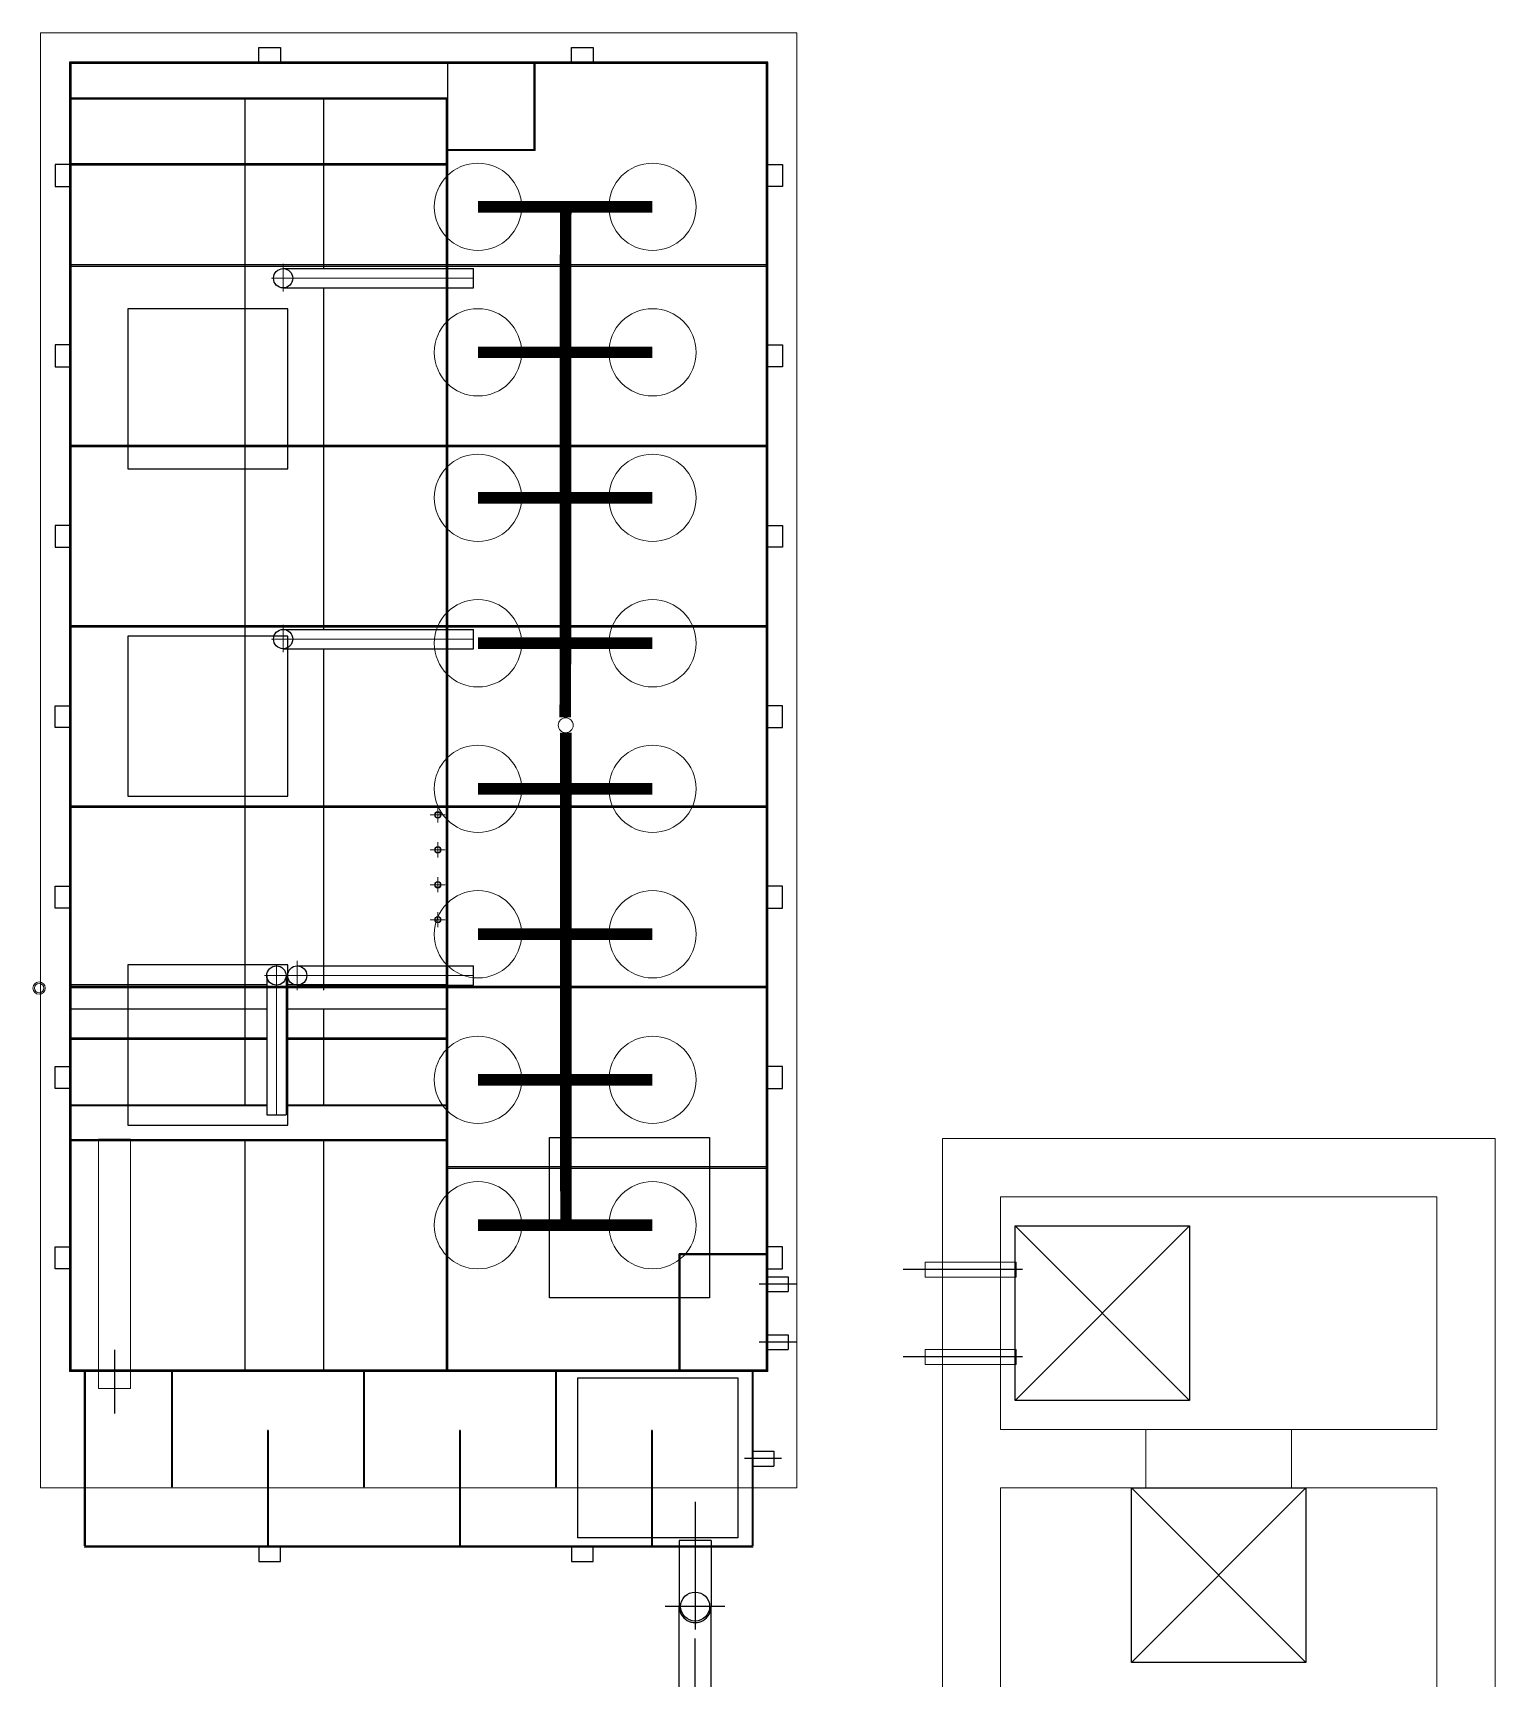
# Model space of a CAD drawing. Header units: millimetres. Extents: x 553474 to 556484, y 6145926 to 6146600.
# Drawn here: x 554116.72 to 554121.74, y 6146175.54 to 6146181.19 of the extents above; entities that cross this region are included whole.
import ezdxf

# ---------------------------------------------------------------- set-up
doc = ezdxf.new("R2010")
doc.units = ezdxf.units.MM
for name, pattern in [('ACAD_ISO10W100', [18, 12, -3, 0, -3]), ('DASHED', [5.5, 4, -1.5]), ('DASHED2', [9.525, 6.35, -3.175])]:
    doc.linetypes.add(name, pattern=pattern)
for name, color, linetype, lineweight in [('chapas', 5, 'Continuous', 0), ('Civil', 6, 'Continuous', 5), ('ELECTRICO', 1, 'Continuous', 0)]:
    doc.layers.add(name, color=color, linetype=linetype, lineweight=lineweight)
for name, color, linetype in [('COTA', 1, 'Continuous'), ('FAISAN', 7, 'Continuous'), ('PROJET', 253, 'Continuous'), ('PVC', 4, 'Continuous')]:
    doc.layers.add(name, color=color, linetype=linetype)

msp = doc.modelspace()

# ---------------------------------------------------------------- linework, layer by layer
at = {"layer": 'chapas', "color": 3}
for p, q in [((554116.9418, 6146177.3886), (554116.9418, 6146177.3911)), ((554116.9418, 6146177.3911), (554117.0519, 6146177.3911)), ((554116.9418, 6146176.598), (554116.9418, 6146177.3854)), ((554117.0518, 6146176.598), (554117.0518, 6146177.3854)), ((554117.0519, 6146177.3911), (554117.0519, 6146177.3886)), ((554116.9418, 6146176.5933), (554116.9418, 6146176.5347)), ((554117.0518, 6146176.5933), (554117.0518, 6146176.5347)), ((554116.9418, 6146176.5347), (554117.0518, 6146176.5347))]:
    msp.add_line(p, q, dxfattribs=at)
at = {"layer": 'chapas', "flags": 128}
for points in [[(554120.0966, 6146176.9168), (554120.0966, 6146176.969), (554119.7834, 6146176.969), (554119.7834, 6146176.9168)], [(554120.0966, 6146176.6168), (554120.0966, 6146176.669), (554119.7834, 6146176.669), (554119.7834, 6146176.6168)]]:
    msp.add_lwpolyline(points, close=True, dxfattribs=at)
at = {"layer": 'Civil', "lineweight": 5}
for p, q in [((554116.7423, 6146181.1933), (554119.3423, 6146181.1933)), ((554116.7423, 6146181.1933), (554116.7423, 6146176.1933)), ((554119.3423, 6146181.1933), (554119.3423, 6146176.1933)), ((554119.8423, 6146177.3933), (554121.7423, 6146177.3933)), ((554119.8423, 6146171.4933), (554119.8423, 6146177.3933)), ((554121.7423, 6146171.4933), (554121.7423, 6146177.3933)), ((554116.7423, 6146176.1933), (554119.3423, 6146176.1933))]:
    msp.add_line(p, q, dxfattribs=at)
at = {"layer": 'Civil', "color": 252, "linetype": 'DASHED2', "lineweight": 5}
for p, q in [((554120.0423, 6146177.1933), (554121.5423, 6146177.1933)), ((554120.0423, 6146176.3933), (554120.0423, 6146177.1933)), ((554121.5423, 6146176.3933), (554121.5423, 6146177.1933)), ((554120.0423, 6146176.3933), (554121.5423, 6146176.3933)), ((554120.5423, 6146176.3933), (554120.5423, 6146176.1933)), ((554121.0423, 6146176.3933), (554121.0423, 6146176.1933)), ((554120.0423, 6146171.6933), (554120.0423, 6146176.1933)), ((554120.0423, 6146176.1933), (554121.5423, 6146176.1933)), ((554121.5423, 6146171.6933), (554121.5423, 6146176.1933))]:
    msp.add_line(p, q, dxfattribs=at)
at = {"layer": 'COTA', "color": 5}
for p, q in [((554117.4923, 6146181.0933), (554117.4923, 6146181.1433)), ((554117.4923, 6146181.1433), (554117.5673, 6146181.1433)), ((554117.5673, 6146181.1433), (554117.5673, 6146181.0933)), ((554118.5673, 6146181.0933), (554118.5673, 6146181.1433)), ((554118.5673, 6146181.1433), (554118.6423, 6146181.1433)), ((554118.6423, 6146181.1433), (554118.6423, 6146181.0933)), ((554119.2423, 6146181.0933), (554116.8424, 6146181.0933)), ((554116.8424, 6146181.0933), (554116.8424, 6146176.5933)), ((554119.2423, 6146181.0886), (554116.8424, 6146181.0886)), ((554116.8471, 6146181.0933), (554116.8471, 6146176.5933)), ((554118.1423, 6146176.5933), (554118.1423, 6146181.0886)), ((554118.4391, 6146180.792), (554118.4391, 6146181.0886)), ((554118.4423, 6146180.7886), (554118.4423, 6146181.0886)), ((554119.2376, 6146176.5933), (554119.2376, 6146181.0933)), ((554119.2423, 6146176.5933), (554119.2423, 6146181.0933)), ((554118.1423, 6146180.9686), (554116.8471, 6146180.9686)), ((554118.1423, 6146180.9655), (554116.8471, 6146180.9655)), ((554117.4442, 6146180.9655), (554117.4442, 6146180.7433)), ((554117.7148, 6146180.9655), (554117.7148, 6146180.7433)), ((554118.1376, 6146176.5933), (554118.1376, 6146180.9686)), ((554118.4391, 6146180.792), (554118.1423, 6146180.792)), ((554118.4423, 6146180.7886), (554118.1423, 6146180.7886)), ((554116.8424, 6146180.7408), (554116.7924, 6146180.7408)), ((554116.7924, 6146180.7408), (554116.7924, 6146180.6658)), ((554118.1376, 6146180.7433), (554116.8471, 6146180.7433)), ((554118.1376, 6146180.7386), (554116.8471, 6146180.7386)), ((554117.4442, 6146180.7386), (554117.4442, 6146177.7386)), ((554117.7148, 6146180.7386), (554117.7148, 6146180.3833)), ((554119.2423, 6146180.7408), (554119.2923, 6146180.7408)), ((554119.2923, 6146180.7408), (554119.2923, 6146180.6658)), ((554116.7924, 6146180.6658), (554116.8424, 6146180.6658)), ((554119.2923, 6146180.6658), (554119.2423, 6146180.6658)), ((554117.7148, 6146180.317), (554117.7148, 6146179.1433)), ((554116.8424, 6146180.1208), (554116.7924, 6146180.1208)), ((554116.7924, 6146180.1208), (554116.7924, 6146180.0458)), ((554119.2423, 6146180.1208), (554119.2923, 6146180.1208)), ((554119.2923, 6146180.1208), (554119.2923, 6146180.0458)), ((554116.7924, 6146180.0458), (554116.8424, 6146180.0458)), ((554119.2923, 6146180.0458), (554119.2423, 6146180.0458)), ((554116.8424, 6146179.5008), (554116.7924, 6146179.5008)), ((554116.7924, 6146179.5008), (554116.7924, 6146179.4258)), ((554119.2423, 6146179.5008), (554119.2923, 6146179.5008)), ((554119.2923, 6146179.5008), (554119.2923, 6146179.4258)), ((554116.7924, 6146179.4258), (554116.8424, 6146179.4258)), ((554119.2923, 6146179.4258), (554119.2423, 6146179.4258)), ((554117.7148, 6146179.077), (554117.7148, 6146177.9033)), ((554116.7924, 6146178.8058), (554116.7924, 6146178.8808)), ((554116.7924, 6146178.8808), (554116.8424, 6146178.8808)), ((554119.2923, 6146178.8808), (554119.2423, 6146178.8808)), ((554119.2923, 6146178.8058), (554119.2923, 6146178.8808)), ((554116.8424, 6146178.8058), (554116.7924, 6146178.8058)), ((554119.2423, 6146178.8058), (554119.2923, 6146178.8058)), ((554116.7924, 6146178.1858), (554116.7924, 6146178.2608)), ((554116.7924, 6146178.2608), (554116.8424, 6146178.2608)), ((554119.2923, 6146178.2608), (554119.2423, 6146178.2608)), ((554119.2923, 6146178.1858), (554119.2923, 6146178.2608)), ((554116.8424, 6146178.1858), (554116.7924, 6146178.1858)), ((554119.2423, 6146178.1858), (554119.2923, 6146178.1858)), ((554117.5202, 6146177.9218), (554116.8471, 6146177.9218)), ((554118.1376, 6146177.9218), (554117.5864, 6146177.9218)), ((554117.5202, 6146177.8386), (554116.8471, 6146177.8386)), ((554118.1376, 6146177.8386), (554117.5864, 6146177.8386)), ((554117.7148, 6146177.837), (554117.7148, 6146177.7386)), ((554117.5202, 6146177.7386), (554116.8471, 6146177.7386)), ((554117.5202, 6146177.7339), (554116.8471, 6146177.7339)), ((554117.4442, 6146177.7339), (554117.4442, 6146177.5086)), ((554118.1376, 6146177.7386), (554117.5864, 6146177.7386)), ((554118.1376, 6146177.7339), (554117.5864, 6146177.7339)), ((554117.7148, 6146177.7339), (554117.7148, 6146177.5086)), ((554116.7924, 6146177.5658), (554116.7924, 6146177.6408)), ((554116.7924, 6146177.6408), (554116.8424, 6146177.6408)), ((554119.2923, 6146177.6408), (554119.2423, 6146177.6408)), ((554119.2923, 6146177.5658), (554119.2923, 6146177.6408)), ((554116.8424, 6146177.5658), (554116.7924, 6146177.5658)), ((554119.2423, 6146177.5658), (554119.2923, 6146177.5658)), ((554117.5202, 6146177.5086), (554116.8471, 6146177.5086)), ((554117.5202, 6146177.5055), (554116.8471, 6146177.5055)), ((554118.1376, 6146177.5086), (554117.5864, 6146177.5086)), ((554118.1376, 6146177.5055), (554117.5864, 6146177.5055)), ((554118.1376, 6146177.3886), (554116.8471, 6146177.3886)), ((554118.1376, 6146177.3854), (554116.8471, 6146177.3854)), ((554117.4442, 6146177.3854), (554117.4442, 6146176.598)), ((554117.7148, 6146177.3854), (554117.7148, 6146176.598)), ((554116.7924, 6146176.9458), (554116.7924, 6146177.0208)), ((554116.7924, 6146177.0208), (554116.8424, 6146177.0208)), ((554119.2376, 6146176.9968), (554118.9376, 6146176.9968)), ((554118.9376, 6146176.598), (554118.9376, 6146176.9968)), ((554118.9408, 6146176.598), (554118.9408, 6146176.9935)), ((554119.2376, 6146176.9935), (554118.9408, 6146176.9935)), ((554119.2923, 6146177.0208), (554119.2423, 6146177.0208)), ((554119.2923, 6146176.9458), (554119.2923, 6146177.0208)), ((554116.8424, 6146176.9458), (554116.7924, 6146176.9458)), ((554119.2423, 6146176.9458), (554119.2923, 6146176.9458)), ((554119.2376, 6146176.7404), (554119.2376, 6146176.8414)), ((554119.2423, 6146176.598), (554116.8424, 6146176.598)), ((554119.2423, 6146176.5933), (554116.8424, 6146176.5933)), ((554116.8924, 6146176.5933), (554116.8924, 6146175.9933)), ((554116.8954, 6146176.5933), (554116.8954, 6146175.9963)), ((554117.1923, 6146176.5933), (554117.1923, 6146176.1963)), ((554117.1953, 6146176.5933), (554117.1953, 6146176.1963)), ((554117.8523, 6146176.5933), (554117.8523, 6146176.1963)), ((554117.8553, 6146176.5933), (554117.8553, 6146176.1963)), ((554118.5123, 6146176.5933), (554118.5123, 6146176.1963)), ((554118.5153, 6146176.5933), (554118.5153, 6146176.1963)), ((554119.1892, 6146175.9963), (554119.1892, 6146176.5933)), ((554119.1922, 6146175.9933), (554119.1922, 6146176.5933)), ((554117.5223, 6146176.3903), (554117.5223, 6146175.9903)), ((554117.5253, 6146176.3903), (554117.5223, 6146176.3903)), ((554117.5253, 6146176.3903), (554117.5253, 6146175.9933)), ((554118.1823, 6146176.3903), (554118.1823, 6146175.9903)), ((554118.1853, 6146176.3903), (554118.1823, 6146176.3903)), ((554118.1853, 6146176.3903), (554118.1853, 6146175.9933)), ((554118.8423, 6146176.3903), (554118.8423, 6146175.9903)), ((554118.8453, 6146176.3903), (554118.8423, 6146176.3903)), ((554118.8453, 6146176.3903), (554118.8453, 6146175.9933)), ((554117.1923, 6146176.1963), (554117.1953, 6146176.1963)), ((554117.8523, 6146176.1963), (554117.8553, 6146176.1963)), ((554118.5123, 6146176.1963), (554118.5153, 6146176.1963)), ((554116.8924, 6146175.9903), (554119.1922, 6146175.9903)), ((554116.8954, 6146175.9933), (554119.1892, 6146175.9933)), ((554117.4923, 6146175.9903), (554117.4923, 6146175.9403)), ((554117.5673, 6146175.9403), (554117.5673, 6146175.9903)), ((554118.5673, 6146175.9903), (554118.5673, 6146175.9403)), ((554118.6423, 6146175.9403), (554118.6423, 6146175.9903)), ((554117.4923, 6146175.9403), (554117.5673, 6146175.9403)), ((554118.5673, 6146175.9403), (554118.6423, 6146175.9403))]:
    msp.add_line(p, q, dxfattribs=at)
at = {"layer": 'COTA', "color": 3}
for p, q in [((554118.1376, 6146180.3957), (554116.8471, 6146180.3957)), ((554118.1376, 6146180.391), (554116.8471, 6146180.391)), ((554119.2376, 6146180.3957), (554118.1423, 6146180.3957)), ((554119.2376, 6146180.391), (554118.1423, 6146180.391)), ((554118.1376, 6146179.7757), (554116.8471, 6146179.7757)), ((554118.1376, 6146179.771), (554116.8471, 6146179.771)), ((554119.2376, 6146179.7757), (554118.1423, 6146179.7757)), ((554119.2376, 6146179.771), (554118.1423, 6146179.771)), ((554118.1376, 6146179.1557), (554116.8471, 6146179.1557)), ((554118.1376, 6146179.151), (554116.8471, 6146179.151)), ((554119.2376, 6146179.1557), (554118.1423, 6146179.1557)), ((554119.2376, 6146179.151), (554118.1423, 6146179.151)), ((554118.1376, 6146178.5357), (554116.8471, 6146178.5357)), ((554118.1376, 6146178.531), (554116.8471, 6146178.531)), ((554119.2376, 6146178.5357), (554118.1423, 6146178.5357)), ((554119.2376, 6146178.531), (554118.1423, 6146178.531)), ((554118.1376, 6146177.9157), (554116.8471, 6146177.9157)), ((554118.1376, 6146177.911), (554116.8471, 6146177.911)), ((554119.2376, 6146177.9157), (554118.1423, 6146177.9157)), ((554119.2376, 6146177.911), (554118.1423, 6146177.911)), ((554119.2376, 6146177.2957), (554118.1423, 6146177.2957)), ((554119.2376, 6146177.291), (554118.1423, 6146177.291))]:
    msp.add_line(p, q, dxfattribs=at)
at = {"layer": 'COTA'}
for p, q in [((554117.0423, 6146180.2447), (554117.0423, 6146179.6947)), ((554117.5923, 6146180.2447), (554117.0423, 6146180.2447)), ((554117.5923, 6146179.6947), (554117.5923, 6146180.2447)), ((554117.0423, 6146179.6947), (554117.5923, 6146179.6947)), ((554117.0423, 6146179.1197), (554117.0423, 6146178.5697)), ((554117.5923, 6146179.1197), (554117.0423, 6146179.1197)), ((554117.5923, 6146178.5697), (554117.5923, 6146179.1197)), ((554117.0423, 6146178.5697), (554117.5923, 6146178.5697)), ((554117.0423, 6146177.99), (554117.0423, 6146177.44)), ((554117.5923, 6146177.99), (554117.0423, 6146177.99)), ((554117.5923, 6146177.44), (554117.5923, 6146177.99)), ((554117.0423, 6146177.44), (554117.5923, 6146177.44)), ((554118.492, 6146177.3966), (554119.042, 6146177.3966)), ((554118.492, 6146176.8466), (554118.492, 6146177.3966)), ((554119.042, 6146177.3966), (554119.042, 6146176.8466)), ((554119.042, 6146176.8466), (554118.492, 6146176.8466)), ((554118.5894, 6146176.571), (554119.1394, 6146176.571)), ((554118.5894, 6146176.021), (554118.5894, 6146176.571)), ((554119.1394, 6146176.571), (554119.1394, 6146176.021)), ((554119.1394, 6146176.021), (554118.5894, 6146176.021))]:
    msp.add_line(p, q, dxfattribs=at)
at = {"layer": 'COTA', "color": 7, "linetype": 'ACAD_ISO10W100', "ltscale": 3}
for p, q in [((554120.118, 6146176.9429), (554119.7077, 6146176.9429)), ((554120.118, 6146176.6437), (554119.7077, 6146176.6437)), ((554118.9926, 6146176.1444), (554118.9926, 6146175.7057)), ((554118.9926, 6146175.2385), (554118.9926, 6146175.6747))]:
    msp.add_line(p, q, dxfattribs=at)
at = {"layer": 'COTA', "color": 7, "linetype": 'ACAD_ISO10W100'}
for p, q in [((554119.3399, 6146176.8933), (554119.2122, 6146176.8933)), ((554119.3399, 6146176.6933), (554119.2122, 6146176.6933)), ((554119.2897, 6146176.2933), (554119.162, 6146176.2933)), ((554119.0951, 6146175.785), (554118.8901, 6146175.785))]:
    msp.add_line(p, q, dxfattribs=at)
at = {"layer": 'COTA', "color": 7}
for p, q in [((554119.2423, 6146176.9187), (554119.3129, 6146176.9187)), ((554119.2423, 6146176.8679), (554119.3129, 6146176.8679)), ((554119.3129, 6146176.9187), (554119.3129, 6146176.8679)), ((554119.2423, 6146176.7187), (554119.3129, 6146176.7187)), ((554119.3129, 6146176.7187), (554119.3129, 6146176.6679)), ((554116.9968, 6146176.6678), (554116.9968, 6146176.4485)), ((554119.2423, 6146176.6679), (554119.3129, 6146176.6679)), ((554119.1922, 6146176.3187), (554119.2627, 6146176.3187)), ((554119.2627, 6146176.3187), (554119.2627, 6146176.2679)), ((554119.1922, 6146176.2679), (554119.2627, 6146176.2679)), ((554118.9376, 6146176.0117), (554118.9376, 6146175.785)), ((554119.0476, 6146176.0117), (554118.9376, 6146176.0117)), ((554119.0476, 6146176.0117), (554119.0476, 6146175.785))]:
    msp.add_line(p, q, dxfattribs=at)
for major_axis, start_param, end_param in [((0.0352, 0.0352), 5.497787, 11.780972), ((0.0389, 0.0389), 2.356194, 5.497787)]:
    msp.add_ellipse((554118.9926, 6146175.785), major_axis=major_axis, ratio=1, start_param=start_param, end_param=end_param, dxfattribs=at)
at = {"layer": 'ELECTRICO'}
for radius in [0.0212, 0.016]:
    msp.add_circle((554116.7374, 6146177.9107), radius, dxfattribs=at)
at = {"layer": 'FAISAN', "color": 3}
for p, q in [((554120.0923, 6146177.0933), (554120.6923, 6146176.4933)), ((554120.0923, 6146176.4933), (554120.6923, 6146177.0933)), ((554120.4923, 6146176.1933), (554121.0923, 6146175.5933)), ((554120.4923, 6146175.5933), (554121.0923, 6146176.1933))]:
    msp.add_line(p, q, dxfattribs=at)
at = {"layer": 'FAISAN', "color": 3, "flags": 128}
for points in [[(554120.0923, 6146177.0933), (554120.6923, 6146177.0933), (554120.6923, 6146176.4933), (554120.0923, 6146176.4933)], [(554120.4923, 6146176.1933), (554121.0923, 6146176.1933), (554121.0923, 6146175.5933), (554120.4923, 6146175.5933)]]:
    msp.add_lwpolyline(points, close=True, dxfattribs=at)
at = {"layer": 'PROJET', "lineweight": 5}
for p, q in [((554117.5763, 6146180.3993), (554117.5763, 6146180.3047)), ((554118.231, 6146180.3501), (554117.5358, 6146180.3501)), ((554117.5763, 6146179.1593), (554117.5763, 6146179.0647)), ((554118.231, 6146179.1101), (554117.5358, 6146179.1101)), ((554118.1338, 6146178.5057), (554118.0821, 6146178.5057)), ((554118.1079, 6146178.4798), (554118.1079, 6146178.5316)), ((554118.1079, 6146178.3598), (554118.1079, 6146178.4116)), ((554118.1338, 6146178.3857), (554118.0821, 6146178.3857)), ((554118.1079, 6146178.2398), (554118.1079, 6146178.2916)), ((554118.1338, 6146178.2657), (554118.0821, 6146178.2657)), ((554118.1079, 6146178.1198), (554118.1079, 6146178.1716)), ((554118.1338, 6146178.1457), (554118.0821, 6146178.1457))]:
    msp.add_line(p, q, dxfattribs=at)
at = {"layer": 'PROJET', "linetype": 'ACAD_ISO10W100', "lineweight": 5}
for p, q in [((554117.6248, 6146177.9032), (554117.6248, 6146178.0042)), ((554118.231, 6146177.9537), (554117.5127, 6146177.9537)), ((554117.5533, 6146177.9932), (554117.5533, 6146177.4751))]:
    msp.add_line(p, q, dxfattribs=at)
at = {"layer": 'PROJET', "lineweight": 5, "const_width": 0.04, "flags": 128}
for points in [[(554118.246, 6146180.5955), (554118.846, 6146180.5955)], [(554118.5463, 6146178.841), (554118.5476, 6146180.5957)], [(554118.246, 6146180.0955), (554118.846, 6146180.0955)], [(554118.246, 6146179.5955), (554118.846, 6146179.5955)], [(554118.246, 6146179.0955), (554118.846, 6146179.0955)], [(554118.5476, 6146178.7881), (554118.5487, 6146177.0957)], [(554118.246, 6146178.5955), (554118.846, 6146178.5955)], [(554118.246, 6146178.0955), (554118.846, 6146178.0955)], [(554118.246, 6146177.5955), (554118.846, 6146177.5955)], [(554118.246, 6146177.0955), (554118.846, 6146177.0955)]]:
    msp.add_lwpolyline(points, dxfattribs=at)
at = {"layer": 'PROJET', "lineweight": 5}
for centre, radius in [((554118.246, 6146180.5955), 0.15), ((554118.846, 6146180.5955), 0.15), ((554118.246, 6146180.0955), 0.15), ((554118.846, 6146180.0955), 0.15), ((554118.246, 6146179.5955), 0.15), ((554118.846, 6146179.5955), 0.15), ((554118.246, 6146179.0955), 0.15), ((554118.846, 6146179.0955), 0.15), ((554118.5476, 6146178.8139), 0.0257), ((554118.246, 6146178.5955), 0.15), ((554118.846, 6146178.5955), 0.15), ((554118.1079, 6146178.5057), 0.0111), ((554118.1079, 6146178.5057), 0.00924), ((554118.1079, 6146178.3857), 0.0111), ((554118.1079, 6146178.3857), 0.00924), ((554118.1079, 6146178.2657), 0.0111), ((554118.246, 6146178.0955), 0.15), ((554118.1079, 6146178.2657), 0.00924), ((554118.846, 6146178.0955), 0.15), ((554118.1079, 6146178.1457), 0.0111), ((554118.1079, 6146178.1457), 0.00924), ((554118.246, 6146177.5955), 0.15), ((554118.846, 6146177.5955), 0.15), ((554118.246, 6146177.0955), 0.15), ((554118.846, 6146177.0955), 0.15)]:
    msp.add_circle(centre, radius, dxfattribs=at)
at = {"layer": 'PVC'}
for p, q in [((554117.5763, 6146180.3833), (554118.231, 6146180.3833)), ((554118.231, 6146180.317), (554118.231, 6146180.3833)), ((554117.5763, 6146180.317), (554118.231, 6146180.317)), ((554117.5763, 6146179.1433), (554118.231, 6146179.1433)), ((554118.231, 6146179.077), (554118.231, 6146179.1433)), ((554117.5763, 6146179.077), (554118.231, 6146179.077)), ((554117.5202, 6146177.9537), (554117.5202, 6146177.4751)), ((554117.5864, 6146177.9537), (554117.5864, 6146177.4751)), ((554117.6248, 6146177.9869), (554118.231, 6146177.9869)), ((554118.231, 6146177.9206), (554118.231, 6146177.9869)), ((554117.6248, 6146177.9206), (554118.231, 6146177.9206)), ((554117.5202, 6146177.4751), (554117.5864, 6146177.4751))]:
    msp.add_line(p, q, dxfattribs=at)
at = {"layer": 'PVC', "linetype": 'DASHED', "ltscale": 2}
for p, q in [((554118.9376, 6146175.321), (554118.9376, 6146175.785)), ((554119.0476, 6146175.321), (554119.0476, 6146175.785))]:
    msp.add_line(p, q, dxfattribs=at)
at = {"layer": 'PVC'}
for centre in [(554117.5763, 6146180.3501), (554117.5763, 6146179.1101), (554117.5533, 6146177.9537), (554117.6248, 6146177.9537)]:
    msp.add_ellipse(centre, major_axis=(-0.0234, -0.0234), ratio=1, start_param=3.926991, end_param=10.210176, dxfattribs=at)

doc.saveas('drawing.dxf')
